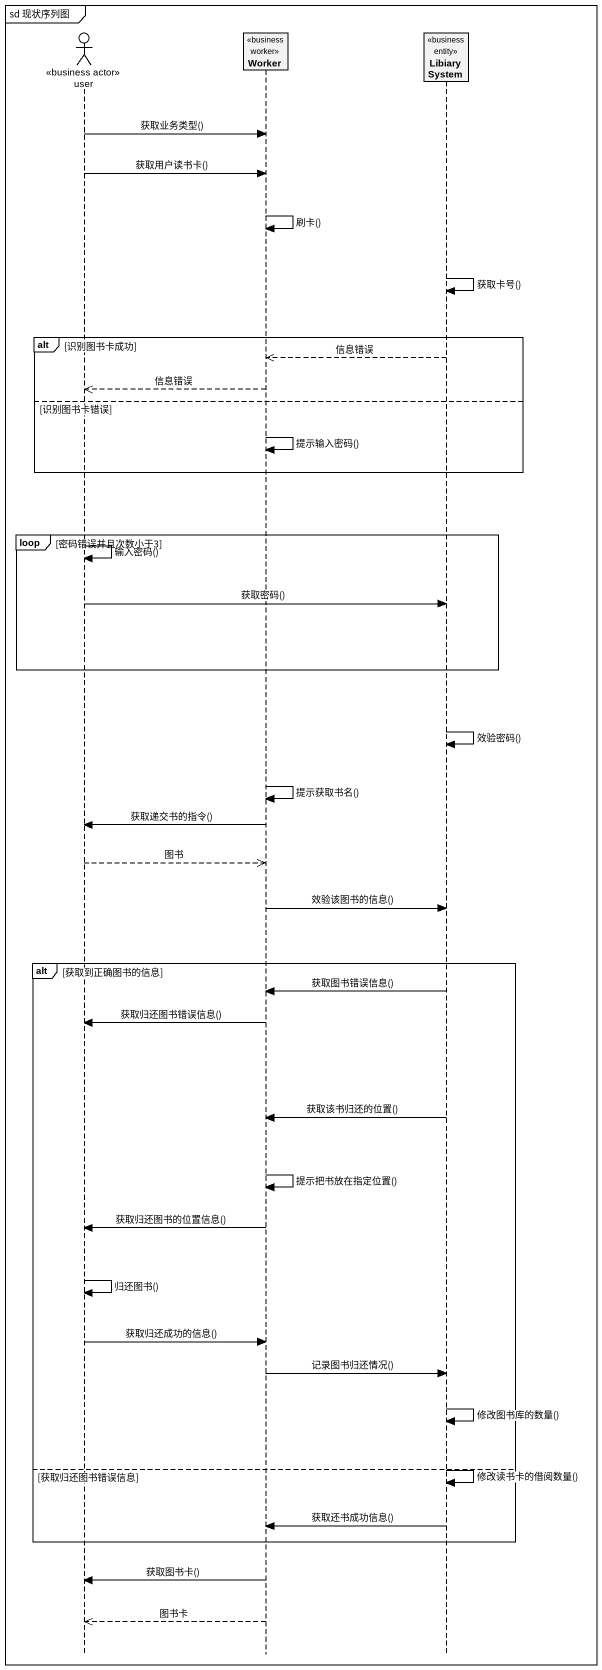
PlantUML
@startuml
mainframe sd 现状序列图
hide footbox
actor user <<business actor>>
participant Worker <<business worker>>
participant LibiarySystem <<business entity>>

user -> Worker : 获取业务类型()
user -> Worker : 获取用户读书卡()
Worker -> Worker : 刷卡()
LibiarySystem -> LibiarySystem : 获取卡号()
alt 识别图书卡成功
  LibiarySystem -->> Worker : 信息错误
  Worker -->> user : 信息错误
else 识别图书卡错误
  Worker -> Worker : 提示输入密码()
end
loop 密码错误并且次数小于3
  user -> user : 输入密码()
  user -> LibiarySystem : 获取密码()
end
LibiarySystem -> LibiarySystem : 效验密码()
Worker -> Worker : 提示获取书名()
Worker -> user : 获取递交书的指令()
user -->> Worker : 图书
Worker -> LibiarySystem : 效验该图书的信息()
alt 获取到正确图书的信息
  LibiarySystem -> Worker : 获取图书错误信息()
  Worker -> user : 获取归还图书错误信息()
  LibiarySystem -> Worker : 获取该书归还的位置()
  Worker -> Worker : 提示把书放在指定位置()
  Worker -> user : 获取归还图书的位置信息()
  user -> user : 归还图书()
  user -> Worker : 获取归还成功的信息()
  Worker -> LibiarySystem : 记录图书归还情况()
  LibiarySystem -> LibiarySystem : 修改图书库的数量()
else 获取归还图书错误信息
  LibiarySystem -> LibiarySystem : 修改读书卡的借阅数量()
  LibiarySystem -> Worker : 获取还书成功信息()
end
Worker -> user : 获取图书卡()
Worker -->> user : 图书卡
@enduml
